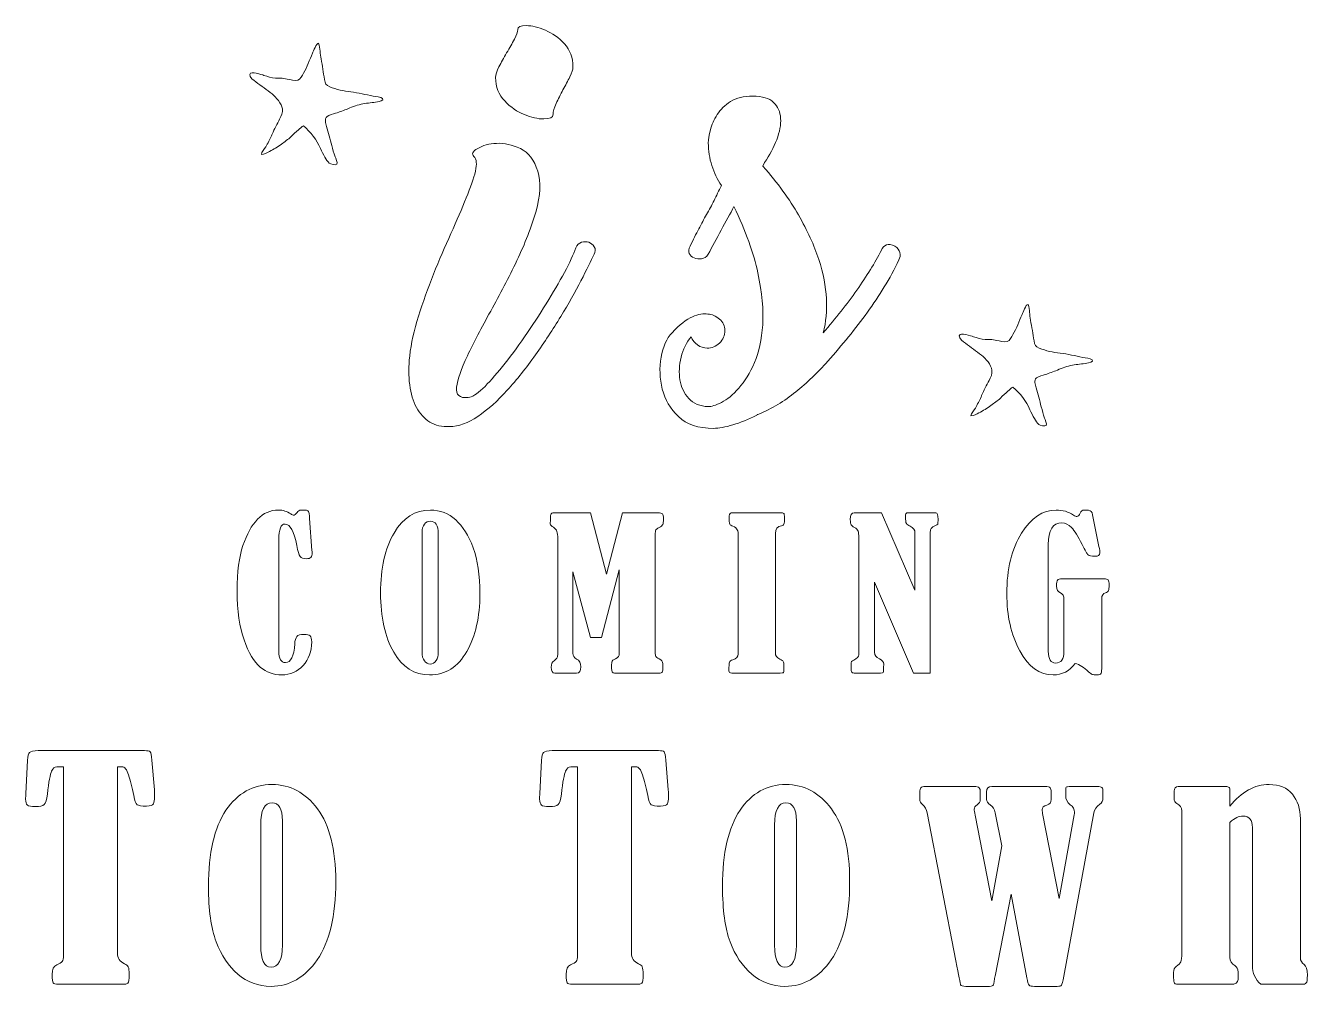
# Model space of a CAD drawing. Header units: inches. Extents: x 2 to 12.7, y -15.2 to -1.7.
# Drawn here: x 2.11 to 12.66, y -15.15 to -7.24 of the extents above; entities that cross this region are included whole.
import ezdxf

# ---------------------------------------------------------------- set-up
doc = ezdxf.new("R2010")
doc.units = ezdxf.units.IN
doc.header["$MEASUREMENT"] = 0
doc.layers.add('Layer 1', color=7, linetype='Continuous')

# ---------------------------------------------------------------- blocks, each defined once
blk = doc.blocks.new('block 6')
at = {"layer": 'Layer 1', "lineweight": 0}
for points in [[(5.793, -11.54), (5.831, -11.639), (5.849, -11.767), (5.849, -11.922), (5.849, -12.109), (5.813, -12.267), (5.741, -12.395), (5.668, -12.524), (5.566, -12.588), (5.435, -12.588), (5.31, -12.588), (5.211, -12.525), (5.139, -12.4), (5.067, -12.274), (5.031, -12.112), (5.031, -11.913), (5.031, -11.71), (5.068, -11.545), (5.142, -11.419), (5.216, -11.293), (5.316, -11.23), (5.441, -11.23), (5.522, -11.23), (5.591, -11.257), (5.65, -11.311), (5.708, -11.364), (5.756, -11.441), (5.793, -11.54)], [(5.506, -11.424), (5.506, -11.356), (5.484, -11.322), (5.44, -11.322), (5.421, -11.322), (5.405, -11.33), (5.392, -11.347), (5.379, -11.364), (5.373, -11.385), (5.373, -11.409), (5.373, -11.409), (5.373, -12.397), (5.373, -12.397), (5.373, -12.431), (5.379, -12.456), (5.392, -12.473), (5.405, -12.49), (5.421, -12.499), (5.439, -12.499), (5.459, -12.499), (5.475, -12.489), (5.488, -12.47), (5.5, -12.451), (5.506, -12.43), (5.506, -12.406), (5.506, -12.406), (5.506, -11.424), (5.506, -11.424)]]:
    blk.add_open_spline(points, degree=3, knots=[0, 0, 0, 0, 1, 1, 1, 2, 2, 2, 3, 3, 3, 4, 4, 4, 5, 5, 5, 6, 6, 6, 7, 7, 7, 8, 8, 8, 9, 9, 9, 9], dxfattribs=at)
blk = doc.blocks.new('block 7')
at = {"layer": 'Layer 1', "lineweight": 0}
for points, knots in [([(4.512, -13.692), (4.612, -13.826), (4.662, -14.025), (4.662, -14.289), (4.662, -14.574), (4.611, -14.789), (4.509, -14.935), (4.407, -15.081), (4.28, -15.154), (4.129, -15.154), (4.024, -15.154), (3.933, -15.12), (3.855, -15.054), (3.778, -14.987), (3.719, -14.898), (3.677, -14.786), (3.635, -14.675), (3.614, -14.523), (3.614, -14.33), (3.614, -14.054), (3.662, -13.845), (3.758, -13.703), (3.854, -13.562), (3.98, -13.491), (4.137, -13.491), (4.286, -13.491), (4.411, -13.558), (4.512, -13.692)], [0, 0, 0, 0, 1, 1, 1, 2, 2, 2, 3, 3, 3, 4, 4, 4, 5, 5, 5, 6, 6, 6, 7, 7, 7, 8, 8, 8, 9, 9, 9, 9]), ([(4.223, -13.79), (4.223, -13.692), (4.194, -13.642), (4.137, -13.642), (4.075, -13.642), (4.044, -13.703), (4.044, -13.824), (4.044, -13.824), (4.044, -14.815), (4.044, -14.815), (4.044, -14.935), (4.072, -14.995), (4.129, -14.995), (4.191, -14.995), (4.223, -14.935), (4.223, -14.815), (4.223, -14.815), (4.223, -13.79), (4.223, -13.79)], [0, 0, 0, 0, 1, 1, 1, 2, 2, 2, 3, 3, 3, 4, 4, 4, 5, 5, 5, 6, 6, 6, 6])]:
    blk.add_open_spline(points, degree=3, knots=knots, dxfattribs=at)
blk = doc.blocks.new('block 8')
at = {"layer": 'Layer 1', "lineweight": 0}
for points, knots in [([(8.744, -13.692), (8.844, -13.826), (8.894, -14.025), (8.894, -14.289), (8.894, -14.574), (8.843, -14.789), (8.742, -14.935), (8.64, -15.081), (8.513, -15.154), (8.361, -15.154), (8.256, -15.154), (8.165, -15.12), (8.088, -15.054), (8.011, -14.987), (7.951, -14.898), (7.909, -14.786), (7.868, -14.675), (7.847, -14.523), (7.847, -14.33), (7.847, -14.054), (7.895, -13.845), (7.991, -13.703), (8.086, -13.562), (8.213, -13.491), (8.369, -13.491), (8.519, -13.491), (8.644, -13.558), (8.744, -13.692)], [0, 0, 0, 0, 1, 1, 1, 2, 2, 2, 3, 3, 3, 4, 4, 4, 5, 5, 5, 6, 6, 6, 7, 7, 7, 8, 8, 8, 9, 9, 9, 9]), ([(8.455, -13.79), (8.455, -13.692), (8.427, -13.642), (8.369, -13.642), (8.307, -13.642), (8.276, -13.703), (8.276, -13.824), (8.276, -13.824), (8.276, -14.815), (8.276, -14.815), (8.276, -14.935), (8.305, -14.995), (8.361, -14.995), (8.424, -14.995), (8.455, -14.935), (8.455, -14.815), (8.455, -14.815), (8.455, -13.79), (8.455, -13.79)], [0, 0, 0, 0, 1, 1, 1, 2, 2, 2, 3, 3, 3, 4, 4, 4, 5, 5, 5, 6, 6, 6, 6])]:
    blk.add_open_spline(points, degree=3, knots=knots, dxfattribs=at)

msp = doc.modelspace()

# ---------------------------------------------------------------- linework, layer by layer
at = {"layer": 'Layer 1', "lineweight": 0}
for points, knots in [([(6.388, -7.277), (6.33, -7.252), (6.278, -7.239), (6.231, -7.239), (6.184, -7.239), (6.161, -7.25), (6.161, -7.272), (6.161, -7.291), (6.151, -7.317), (6.133, -7.352), (6.114, -7.386), (6.093, -7.424), (6.069, -7.464), (6.046, -7.505), (6.025, -7.543), (6.006, -7.579), (5.987, -7.615), (5.978, -7.644), (5.978, -7.666), (5.978, -7.744), (6.003, -7.809), (6.053, -7.86), (6.103, -7.912), (6.157, -7.949), (6.215, -7.972), (6.272, -7.996), (6.326, -8.008), (6.376, -8.008), (6.426, -8.008), (6.451, -7.995), (6.451, -7.97), (6.451, -7.948), (6.46, -7.919), (6.477, -7.881), (6.494, -7.844), (6.513, -7.806), (6.533, -7.769), (6.554, -7.731), (6.572, -7.695), (6.59, -7.661), (6.607, -7.627), (6.615, -7.6), (6.615, -7.581), (6.615, -7.503), (6.592, -7.439), (6.545, -7.389), (6.498, -7.339), (6.446, -7.302), (6.388, -7.277)], [0, 0, 0, 0, 1, 1, 1, 2, 2, 2, 3, 3, 3, 4, 4, 4, 5, 5, 5, 6, 6, 6, 7, 7, 7, 8, 8, 8, 9, 9, 9, 10, 10, 10, 11, 11, 11, 12, 12, 12, 13, 13, 13, 14, 14, 14, 15, 15, 15, 16, 16, 16, 16]), ([(5.048, -7.84), (5.034, -7.825), (4.99, -7.824), (4.971, -7.82), (4.908, -7.808), (4.849, -7.792), (4.785, -7.785), (4.727, -7.778), (4.667, -7.765), (4.613, -7.744), (4.58, -7.731), (4.575, -7.715), (4.569, -7.682), (4.56, -7.626), (4.552, -7.569), (4.541, -7.514), (4.532, -7.471), (4.535, -7.426), (4.521, -7.385), (4.501, -7.381), (4.478, -7.452), (4.471, -7.467), (4.445, -7.521), (4.427, -7.58), (4.396, -7.632), (4.385, -7.65), (4.37, -7.682), (4.349, -7.689), (4.323, -7.698), (4.289, -7.683), (4.262, -7.679), (4.244, -7.677), (4.225, -7.672), (4.208, -7.671), (4.194, -7.671), (4.181, -7.674), (4.166, -7.673), (4.133, -7.67), (4.102, -7.659), (4.07, -7.649), (4.052, -7.644), (3.961, -7.607), (3.954, -7.641), (3.95, -7.666), (3.989, -7.692), (4.005, -7.703), (4.049, -7.737), (4.094, -7.768), (4.137, -7.802), (4.172, -7.83), (4.216, -7.88), (4.223, -7.926), (4.227, -7.955), (4.213, -7.983), (4.2, -8.009), (4.179, -8.049), (4.157, -8.091), (4.138, -8.133), (4.137, -8.137), (4.135, -8.141), (4.133, -8.146), (4.12, -8.177), (4.102, -8.207), (4.086, -8.238), (4.076, -8.257), (4.05, -8.279), (4.05, -8.301), (4.072, -8.303), (4.097, -8.285), (4.116, -8.276), (4.152, -8.258), (4.183, -8.24), (4.215, -8.216), (4.241, -8.196), (4.269, -8.177), (4.293, -8.154), (4.313, -8.135), (4.333, -8.116), (4.354, -8.098), (4.366, -8.088), (4.381, -8.071), (4.395, -8.065), (4.456, -8.115), (4.506, -8.178), (4.536, -8.252), (4.546, -8.276), (4.56, -8.3), (4.573, -8.323), (4.582, -8.338), (4.594, -8.362), (4.609, -8.372), (4.618, -8.378), (4.661, -8.392), (4.67, -8.38), (4.68, -8.368), (4.66, -8.33), (4.656, -8.319), (4.644, -8.288), (4.638, -8.258), (4.629, -8.226), (4.615, -8.174), (4.601, -8.122), (4.587, -8.069), (4.58, -8.044), (4.567, -8.009), (4.59, -7.989), (4.608, -7.974), (4.639, -7.969), (4.661, -7.961), (4.695, -7.949), (4.729, -7.938), (4.762, -7.924), (4.803, -7.906), (4.843, -7.892), (4.886, -7.884), (4.926, -7.876), (4.966, -7.875), (5.005, -7.867), (5.018, -7.865), (5.063, -7.856), (5.048, -7.84)], [0, 0, 0, 0, 1, 1, 1, 2, 2, 2, 3, 3, 3, 4, 4, 4, 5, 5, 5, 6, 6, 6, 7, 7, 7, 8, 8, 8, 9, 9, 9, 10, 10, 10, 11, 11, 11, 12, 12, 12, 13, 13, 13, 14, 14, 14, 15, 15, 15, 16, 16, 16, 17, 17, 17, 18, 18, 18, 19, 19, 19, 20, 20, 20, 21, 21, 21, 22, 22, 22, 23, 23, 23, 24, 24, 24, 25, 25, 25, 26, 26, 26, 27, 27, 27, 28, 28, 28, 29, 29, 29, 30, 30, 30, 31, 31, 31, 32, 32, 32, 33, 33, 33, 34, 34, 34, 35, 35, 35, 36, 36, 36, 37, 37, 37, 38, 38, 38, 39, 39, 39, 40, 40, 40, 40]), ([(8.129, -10.449), (8.129, -10.449), (8.133, -10.444), (8.133, -10.444), (8.133, -10.444), (8.138, -10.444), (8.138, -10.444), (8.254, -10.394), (8.357, -10.332), (8.45, -10.257), (8.542, -10.182), (8.63, -10.097), (8.714, -10.004), (8.833, -9.869), (8.942, -9.735), (9.04, -9.601), (9.138, -9.466), (9.225, -9.323), (9.3, -9.17), (9.309, -9.151), (9.312, -9.131), (9.307, -9.109), (9.302, -9.087), (9.289, -9.07), (9.267, -9.057), (9.239, -9.042), (9.216, -9.038), (9.197, -9.045), (9.178, -9.053), (9.164, -9.068), (9.155, -9.09), (9.102, -9.193), (9.035, -9.302), (8.953, -9.418), (8.872, -9.534), (8.78, -9.651), (8.677, -9.769), (8.699, -9.682), (8.707, -9.588), (8.703, -9.488), (8.698, -9.388), (8.677, -9.281), (8.639, -9.165), (8.602, -9.049), (8.546, -8.928), (8.473, -8.799), (8.4, -8.671), (8.302, -8.537), (8.18, -8.397), (8.18, -8.397), (8.194, -8.368), (8.194, -8.368), (8.235, -8.306), (8.268, -8.243), (8.293, -8.179), (8.318, -8.115), (8.329, -8.056), (8.325, -8.003), (8.322, -7.95), (8.303, -7.906), (8.267, -7.872), (8.231, -7.837), (8.174, -7.82), (8.096, -7.82), (8.021, -7.82), (7.96, -7.835), (7.913, -7.865), (7.866, -7.894), (7.83, -7.93), (7.803, -7.972), (7.776, -8.015), (7.758, -8.057), (7.747, -8.099), (7.736, -8.141), (7.73, -8.176), (7.73, -8.204), (7.73, -8.27), (7.74, -8.333), (7.759, -8.392), (7.777, -8.451), (7.804, -8.506), (7.838, -8.556), (7.816, -8.6), (7.796, -8.641), (7.777, -8.68), (7.759, -8.719), (7.738, -8.757), (7.716, -8.795), (7.694, -8.832), (7.673, -8.872), (7.651, -8.914), (7.629, -8.956), (7.605, -9.004), (7.581, -9.057), (7.568, -9.079), (7.566, -9.099), (7.573, -9.116), (7.581, -9.133), (7.595, -9.145), (7.613, -9.153), (7.632, -9.161), (7.652, -9.163), (7.674, -9.16), (7.696, -9.157), (7.715, -9.145), (7.73, -9.123), (7.762, -9.06), (7.797, -8.994), (7.836, -8.924), (7.875, -8.853), (7.91, -8.789), (7.941, -8.729), (8.038, -8.932), (8.104, -9.115), (8.138, -9.277), (8.172, -9.44), (8.186, -9.582), (8.178, -9.704), (8.17, -9.826), (8.147, -9.929), (8.11, -10.015), (8.072, -10.101), (8.03, -10.172), (7.981, -10.226), (7.933, -10.281), (7.885, -10.32), (7.838, -10.343), (7.791, -10.367), (7.755, -10.378), (7.73, -10.378), (7.662, -10.375), (7.608, -10.353), (7.569, -10.311), (7.53, -10.268), (7.506, -10.218), (7.496, -10.158), (7.487, -10.099), (7.49, -10.036), (7.506, -9.971), (7.521, -9.905), (7.549, -9.849), (7.59, -9.802), (7.599, -9.83), (7.616, -9.853), (7.641, -9.87), (7.666, -9.887), (7.693, -9.896), (7.721, -9.896), (7.759, -9.896), (7.792, -9.882), (7.822, -9.854), (7.851, -9.826), (7.866, -9.791), (7.866, -9.751), (7.866, -9.713), (7.851, -9.682), (7.822, -9.657), (7.792, -9.632), (7.76, -9.618), (7.726, -9.615), (7.691, -9.609), (7.649, -9.616), (7.599, -9.638), (7.549, -9.66), (7.493, -9.704), (7.431, -9.769), (7.387, -9.816), (7.357, -9.883), (7.342, -9.971), (7.326, -10.058), (7.329, -10.146), (7.351, -10.233), (7.373, -10.321), (7.417, -10.396), (7.484, -10.46), (7.552, -10.525), (7.648, -10.557), (7.773, -10.557), (7.816, -10.557), (7.869, -10.547), (7.932, -10.528), (7.994, -10.51), (8.06, -10.483), (8.129, -10.449)], [0, 0, 0, 0, 1, 1, 1, 2, 2, 2, 3, 3, 3, 4, 4, 4, 5, 5, 5, 6, 6, 6, 7, 7, 7, 8, 8, 8, 9, 9, 9, 10, 10, 10, 11, 11, 11, 12, 12, 12, 13, 13, 13, 14, 14, 14, 15, 15, 15, 16, 16, 16, 17, 17, 17, 18, 18, 18, 19, 19, 19, 20, 20, 20, 21, 21, 21, 22, 22, 22, 23, 23, 23, 24, 24, 24, 25, 25, 25, 26, 26, 26, 27, 27, 27, 28, 28, 28, 29, 29, 29, 30, 30, 30, 31, 31, 31, 32, 32, 32, 33, 33, 33, 34, 34, 34, 35, 35, 35, 36, 36, 36, 37, 37, 37, 38, 38, 38, 39, 39, 39, 40, 40, 40, 41, 41, 41, 42, 42, 42, 43, 43, 43, 44, 44, 44, 45, 45, 45, 46, 46, 46, 47, 47, 47, 48, 48, 48, 49, 49, 49, 50, 50, 50, 51, 51, 51, 52, 52, 52, 53, 53, 53, 54, 54, 54, 55, 55, 55, 56, 56, 56, 57, 57, 57, 58, 58, 58, 59, 59, 59, 60, 60, 60, 61, 61, 61, 61]), ([(6.681, -9.341), (6.728, -9.249), (6.764, -9.176), (6.789, -9.123), (6.801, -9.101), (6.802, -9.081), (6.791, -9.062), (6.78, -9.043), (6.765, -9.031), (6.747, -9.024), (6.728, -9.018), (6.707, -9.018), (6.686, -9.024), (6.664, -9.031), (6.648, -9.046), (6.639, -9.071), (6.62, -9.124), (6.589, -9.192), (6.545, -9.273), (6.501, -9.354), (6.451, -9.44), (6.395, -9.53), (6.339, -9.621), (6.28, -9.712), (6.217, -9.802), (6.155, -9.893), (6.094, -9.975), (6.034, -10.048), (5.975, -10.122), (5.921, -10.182), (5.873, -10.229), (5.824, -10.275), (5.784, -10.3), (5.753, -10.303), (5.681, -10.31), (5.649, -10.281), (5.657, -10.217), (5.665, -10.153), (5.695, -10.067), (5.746, -9.959), (5.798, -9.851), (5.862, -9.729), (5.938, -9.591), (6.015, -9.454), (6.087, -9.315), (6.154, -9.174), (6.221, -9.034), (6.273, -8.899), (6.311, -8.769), (6.348, -8.639), (6.353, -8.529), (6.325, -8.439), (6.297, -8.345), (6.249, -8.283), (6.182, -8.251), (6.115, -8.22), (6.05, -8.206), (5.987, -8.209), (5.925, -8.212), (5.873, -8.226), (5.831, -8.251), (5.788, -8.276), (5.778, -8.298), (5.8, -8.317), (5.822, -8.339), (5.826, -8.379), (5.812, -8.439), (5.798, -8.498), (5.773, -8.571), (5.737, -8.659), (5.701, -8.746), (5.659, -8.844), (5.61, -8.952), (5.562, -9.06), (5.514, -9.171), (5.467, -9.287), (5.421, -9.402), (5.379, -9.518), (5.343, -9.633), (5.307, -9.749), (5.283, -9.858), (5.271, -9.961), (5.261, -10.046), (5.261, -10.125), (5.271, -10.198), (5.28, -10.272), (5.299, -10.334), (5.327, -10.385), (5.355, -10.437), (5.392, -10.477), (5.437, -10.505), (5.482, -10.533), (5.536, -10.546), (5.599, -10.542), (5.674, -10.542), (5.752, -10.514), (5.833, -10.458), (5.914, -10.402), (5.995, -10.33), (6.074, -10.243), (6.154, -10.155), (6.231, -10.058), (6.306, -9.952), (6.381, -9.846), (6.451, -9.741), (6.515, -9.636), (6.579, -9.531), (6.634, -9.433), (6.681, -9.341)], [0, 0, 0, 0, 1, 1, 1, 2, 2, 2, 3, 3, 3, 4, 4, 4, 5, 5, 5, 6, 6, 6, 7, 7, 7, 8, 8, 8, 9, 9, 9, 10, 10, 10, 11, 11, 11, 12, 12, 12, 13, 13, 13, 14, 14, 14, 15, 15, 15, 16, 16, 16, 17, 17, 17, 18, 18, 18, 19, 19, 19, 20, 20, 20, 21, 21, 21, 22, 22, 22, 23, 23, 23, 24, 24, 24, 25, 25, 25, 26, 26, 26, 27, 27, 27, 28, 28, 28, 29, 29, 29, 30, 30, 30, 31, 31, 31, 32, 32, 32, 33, 33, 33, 34, 34, 34, 35, 35, 35, 36, 36, 36, 36]), ([(10.455, -9.897), (10.423, -9.884), (10.417, -9.868), (10.412, -9.835), (10.403, -9.779), (10.394, -9.722), (10.383, -9.666), (10.375, -9.624), (10.378, -9.578), (10.364, -9.537), (10.344, -9.533), (10.321, -9.605), (10.314, -9.62), (10.287, -9.674), (10.27, -9.732), (10.239, -9.785), (10.228, -9.803), (10.213, -9.834), (10.192, -9.841), (10.165, -9.851), (10.131, -9.836), (10.105, -9.832), (10.087, -9.829), (10.068, -9.825), (10.05, -9.824), (10.036, -9.824), (10.023, -9.827), (10.009, -9.825), (9.976, -9.823), (9.944, -9.811), (9.913, -9.802), (9.894, -9.797), (9.803, -9.76), (9.797, -9.794), (9.793, -9.818), (9.832, -9.844), (9.847, -9.856), (9.891, -9.889), (9.937, -9.921), (9.98, -9.955), (10.015, -9.982), (10.059, -10.033), (10.066, -10.078), (10.07, -10.108), (10.056, -10.136), (10.042, -10.162), (10.021, -10.202), (9.999, -10.244), (9.981, -10.286), (9.979, -10.29), (9.978, -10.294), (9.976, -10.298), (9.963, -10.33), (9.945, -10.36), (9.929, -10.39), (9.919, -10.409), (9.893, -10.432), (9.893, -10.454), (9.915, -10.455), (9.94, -10.438), (9.959, -10.429), (9.994, -10.411), (10.026, -10.392), (10.057, -10.368), (10.084, -10.348), (10.112, -10.33), (10.136, -10.307), (10.156, -10.288), (10.176, -10.269), (10.197, -10.251), (10.209, -10.241), (10.224, -10.224), (10.238, -10.217), (10.298, -10.268), (10.349, -10.331), (10.379, -10.404), (10.389, -10.428), (10.403, -10.453), (10.416, -10.476), (10.425, -10.491), (10.437, -10.515), (10.452, -10.525), (10.461, -10.531), (10.503, -10.544), (10.512, -10.533), (10.522, -10.521), (10.503, -10.483), (10.499, -10.472), (10.487, -10.441), (10.481, -10.411), (10.472, -10.379), (10.458, -10.327), (10.444, -10.274), (10.43, -10.222), (10.423, -10.197), (10.409, -10.162), (10.433, -10.142), (10.451, -10.127), (10.482, -10.121), (10.504, -10.114), (10.538, -10.102), (10.571, -10.091), (10.605, -10.077), (10.646, -10.059), (10.686, -10.045), (10.729, -10.036), (10.768, -10.029), (10.808, -10.028), (10.847, -10.02), (10.861, -10.017), (10.906, -10.009), (10.891, -9.993), (10.877, -9.978), (10.833, -9.976), (10.814, -9.973), (10.751, -9.96), (10.692, -9.944), (10.628, -9.937), (10.57, -9.931), (10.51, -9.918), (10.455, -9.897)], [0, 0, 0, 0, 1, 1, 1, 2, 2, 2, 3, 3, 3, 4, 4, 4, 5, 5, 5, 6, 6, 6, 7, 7, 7, 8, 8, 8, 9, 9, 9, 10, 10, 10, 11, 11, 11, 12, 12, 12, 13, 13, 13, 14, 14, 14, 15, 15, 15, 16, 16, 16, 17, 17, 17, 18, 18, 18, 19, 19, 19, 20, 20, 20, 21, 21, 21, 22, 22, 22, 23, 23, 23, 24, 24, 24, 25, 25, 25, 26, 26, 26, 27, 27, 27, 28, 28, 28, 29, 29, 29, 30, 30, 30, 31, 31, 31, 32, 32, 32, 33, 33, 33, 34, 34, 34, 35, 35, 35, 36, 36, 36, 37, 37, 37, 38, 38, 38, 39, 39, 39, 40, 40, 40, 40]), ([(4.245, -11.345), (4.287, -11.345), (4.318, -11.404), (4.341, -11.523), (4.35, -11.57), (4.359, -11.6), (4.368, -11.612), (4.377, -11.625), (4.394, -11.631), (4.418, -11.631), (4.437, -11.631), (4.451, -11.627), (4.457, -11.62), (4.464, -11.612), (4.467, -11.599), (4.467, -11.579), (4.467, -11.575), (4.467, -11.569), (4.466, -11.564), (4.466, -11.564), (4.447, -11.3), (4.447, -11.3), (4.445, -11.268), (4.442, -11.248), (4.437, -11.241), (4.432, -11.234), (4.424, -11.23), (4.415, -11.23), (4.415, -11.23), (4.372, -11.23), (4.372, -11.23), (4.363, -11.23), (4.354, -11.237), (4.343, -11.25), (4.331, -11.266), (4.322, -11.273), (4.315, -11.273), (4.31, -11.273), (4.302, -11.269), (4.291, -11.262), (4.262, -11.241), (4.228, -11.23), (4.189, -11.23), (4.124, -11.23), (4.067, -11.255), (4.018, -11.306), (3.969, -11.357), (3.929, -11.429), (3.898, -11.522), (3.866, -11.615), (3.85, -11.739), (3.85, -11.895), (3.85, -12.059), (3.869, -12.195), (3.907, -12.3), (3.944, -12.406), (3.988, -12.48), (4.04, -12.523), (4.091, -12.566), (4.15, -12.588), (4.218, -12.588), (4.288, -12.588), (4.346, -12.562), (4.393, -12.511), (4.44, -12.459), (4.464, -12.394), (4.464, -12.316), (4.464, -12.292), (4.459, -12.275), (4.45, -12.267), (4.441, -12.258), (4.425, -12.254), (4.402, -12.254), (4.372, -12.254), (4.351, -12.26), (4.342, -12.271), (4.332, -12.283), (4.326, -12.303), (4.324, -12.333), (4.319, -12.435), (4.293, -12.486), (4.248, -12.486), (4.211, -12.486), (4.193, -12.455), (4.193, -12.394), (4.193, -12.394), (4.193, -11.473), (4.193, -11.473), (4.193, -11.387), (4.211, -11.345), (4.245, -11.345)], [0, 0, 0, 0, 1, 1, 1, 2, 2, 2, 3, 3, 3, 4, 4, 4, 5, 5, 5, 6, 6, 6, 7, 7, 7, 8, 8, 8, 9, 9, 9, 10, 10, 10, 11, 11, 11, 12, 12, 12, 13, 13, 13, 14, 14, 14, 15, 15, 15, 16, 16, 16, 17, 17, 17, 18, 18, 18, 19, 19, 19, 20, 20, 20, 21, 21, 21, 22, 22, 22, 23, 23, 23, 24, 24, 24, 25, 25, 25, 26, 26, 26, 27, 27, 27, 28, 28, 28, 29, 29, 29, 30, 30, 30, 30]), ([(7.298, -11.394), (7.302, -11.387), (7.311, -11.38), (7.325, -11.373), (7.341, -11.366), (7.351, -11.357), (7.355, -11.349), (7.359, -11.341), (7.361, -11.326), (7.361, -11.304), (7.361, -11.281), (7.358, -11.266), (7.352, -11.261), (7.346, -11.255), (7.334, -11.252), (7.314, -11.252), (7.314, -11.252), (7.024, -11.252), (7.024, -11.252), (7.024, -11.252), (6.891, -11.758), (6.891, -11.758), (6.891, -11.758), (6.76, -11.252), (6.76, -11.252), (6.76, -11.252), (6.457, -11.252), (6.457, -11.252), (6.445, -11.252), (6.438, -11.255), (6.435, -11.261), (6.432, -11.268), (6.43, -11.284), (6.43, -11.309), (6.43, -11.309), (6.429, -11.345), (6.429, -11.345), (6.429, -11.354), (6.437, -11.363), (6.454, -11.372), (6.469, -11.38), (6.479, -11.392), (6.483, -11.406), (6.488, -11.419), (6.49, -11.439), (6.49, -11.466), (6.49, -11.466), (6.49, -12.411), (6.49, -12.411), (6.49, -12.427), (6.489, -12.438), (6.485, -12.444), (6.482, -12.451), (6.474, -12.459), (6.462, -12.469), (6.445, -12.482), (6.436, -12.5), (6.436, -12.523), (6.436, -12.557), (6.446, -12.573), (6.467, -12.573), (6.467, -12.573), (6.644, -12.573), (6.644, -12.573), (6.668, -12.573), (6.68, -12.556), (6.68, -12.521), (6.68, -12.49), (6.668, -12.469), (6.644, -12.457), (6.625, -12.447), (6.615, -12.431), (6.615, -12.409), (6.615, -12.409), (6.615, -11.739), (6.615, -11.739), (6.615, -11.739), (6.76, -12.279), (6.76, -12.279), (6.76, -12.279), (6.85, -12.279), (6.85, -12.279), (6.85, -12.279), (6.997, -11.722), (6.997, -11.722), (6.997, -11.722), (6.997, -12.411), (6.997, -12.411), (6.997, -12.432), (6.987, -12.446), (6.966, -12.455), (6.947, -12.462), (6.937, -12.471), (6.936, -12.482), (6.934, -12.493), (6.933, -12.51), (6.933, -12.533), (6.933, -12.56), (6.941, -12.573), (6.957, -12.573), (6.957, -12.573), (7.322, -12.573), (7.322, -12.573), (7.339, -12.573), (7.348, -12.571), (7.351, -12.566), (7.354, -12.562), (7.355, -12.538), (7.355, -12.496), (7.355, -12.479), (7.345, -12.465), (7.325, -12.455), (7.31, -12.448), (7.301, -12.441), (7.298, -12.435), (7.294, -12.428), (7.293, -12.418), (7.293, -12.404), (7.293, -12.404), (7.293, -11.432), (7.293, -11.432), (7.293, -11.415), (7.295, -11.402), (7.298, -11.394)], [0, 0, 0, 0, 1, 1, 1, 2, 2, 2, 3, 3, 3, 4, 4, 4, 5, 5, 5, 6, 6, 6, 7, 7, 7, 8, 8, 8, 9, 9, 9, 10, 10, 10, 11, 11, 11, 12, 12, 12, 13, 13, 13, 14, 14, 14, 15, 15, 15, 16, 16, 16, 17, 17, 17, 18, 18, 18, 19, 19, 19, 20, 20, 20, 21, 21, 21, 22, 22, 22, 23, 23, 23, 24, 24, 24, 25, 25, 25, 26, 26, 26, 27, 27, 27, 28, 28, 28, 29, 29, 29, 30, 30, 30, 31, 31, 31, 32, 32, 32, 33, 33, 33, 34, 34, 34, 35, 35, 35, 36, 36, 36, 37, 37, 37, 38, 38, 38, 39, 39, 39, 40, 40, 40, 41, 41, 41, 41]), ([(8.333, -11.359), (8.343, -11.358), (8.35, -11.353), (8.353, -11.346), (8.356, -11.339), (8.357, -11.321), (8.357, -11.292), (8.357, -11.273), (8.355, -11.262), (8.351, -11.258), (8.346, -11.254), (8.337, -11.252), (8.322, -11.252), (8.322, -11.252), (7.93, -11.252), (7.93, -11.252), (7.912, -11.252), (7.903, -11.26), (7.903, -11.277), (7.903, -11.277), (7.903, -11.321), (7.903, -11.321), (7.903, -11.334), (7.904, -11.343), (7.907, -11.347), (7.91, -11.352), (7.919, -11.357), (7.932, -11.363), (7.951, -11.371), (7.963, -11.381), (7.968, -11.392), (7.974, -11.404), (7.977, -11.421), (7.977, -11.444), (7.977, -11.444), (7.977, -12.416), (7.977, -12.416), (7.977, -12.439), (7.962, -12.455), (7.932, -12.463), (7.916, -12.468), (7.906, -12.475), (7.904, -12.483), (7.901, -12.492), (7.9, -12.516), (7.9, -12.555), (7.9, -12.567), (7.907, -12.573), (7.923, -12.573), (7.923, -12.573), (8.322, -12.573), (8.322, -12.573), (8.336, -12.573), (8.344, -12.572), (8.347, -12.57), (8.351, -12.568), (8.352, -12.558), (8.352, -12.541), (8.352, -12.541), (8.352, -12.509), (8.352, -12.509), (8.352, -12.494), (8.351, -12.484), (8.347, -12.477), (8.344, -12.472), (8.335, -12.465), (8.319, -12.457), (8.294, -12.445), (8.282, -12.429), (8.282, -12.408), (8.282, -12.408), (8.282, -11.424), (8.282, -11.424), (8.282, -11.387), (8.299, -11.365), (8.333, -11.359)], [0, 0, 0, 0, 1, 1, 1, 2, 2, 2, 3, 3, 3, 4, 4, 4, 5, 5, 5, 6, 6, 6, 7, 7, 7, 8, 8, 8, 9, 9, 9, 10, 10, 10, 11, 11, 11, 12, 12, 12, 13, 13, 13, 14, 14, 14, 15, 15, 15, 16, 16, 16, 17, 17, 17, 18, 18, 18, 19, 19, 19, 20, 20, 20, 21, 21, 21, 22, 22, 22, 23, 23, 23, 24, 24, 24, 25, 25, 25, 25]), ([(9.419, -12.573), (9.419, -12.573), (9.558, -12.573), (9.558, -12.573), (9.558, -12.573), (9.558, -11.41), (9.558, -11.41), (9.558, -11.397), (9.561, -11.388), (9.566, -11.381), (9.571, -11.373), (9.583, -11.366), (9.602, -11.358), (9.611, -11.355), (9.616, -11.35), (9.619, -11.345), (9.621, -11.339), (9.622, -11.326), (9.622, -11.306), (9.622, -11.272), (9.616, -11.254), (9.604, -11.252), (9.604, -11.252), (9.378, -11.252), (9.378, -11.252), (9.368, -11.252), (9.362, -11.254), (9.359, -11.257), (9.355, -11.261), (9.354, -11.271), (9.354, -11.287), (9.354, -11.313), (9.356, -11.331), (9.361, -11.34), (9.365, -11.349), (9.376, -11.357), (9.391, -11.364), (9.418, -11.375), (9.432, -11.394), (9.432, -11.42), (9.432, -11.42), (9.432, -11.891), (9.432, -11.891), (9.432, -11.891), (9.156, -11.252), (9.156, -11.252), (9.156, -11.252), (8.93, -11.252), (8.93, -11.252), (8.91, -11.252), (8.899, -11.271), (8.899, -11.309), (8.899, -11.331), (8.902, -11.345), (8.906, -11.353), (8.911, -11.36), (8.92, -11.367), (8.933, -11.374), (8.949, -11.382), (8.958, -11.391), (8.963, -11.403), (8.967, -11.415), (8.969, -11.432), (8.969, -11.456), (8.969, -11.456), (8.969, -12.423), (8.969, -12.423), (8.969, -12.439), (8.955, -12.453), (8.927, -12.466), (8.912, -12.472), (8.905, -12.483), (8.905, -12.498), (8.905, -12.531), (8.907, -12.552), (8.909, -12.561), (8.912, -12.569), (8.919, -12.573), (8.93, -12.573), (8.93, -12.573), (9.147, -12.573), (9.147, -12.573), (9.161, -12.573), (9.169, -12.571), (9.171, -12.567), (9.173, -12.562), (9.174, -12.54), (9.174, -12.5), (9.174, -12.481), (9.162, -12.467), (9.139, -12.456), (9.112, -12.444), (9.098, -12.426), (9.098, -12.402), (9.098, -12.402), (9.098, -11.824), (9.098, -11.824), (9.098, -11.824), (9.419, -12.573), (9.419, -12.573)], [0, 0, 0, 0, 1, 1, 1, 2, 2, 2, 3, 3, 3, 4, 4, 4, 5, 5, 5, 6, 6, 6, 7, 7, 7, 8, 8, 8, 9, 9, 9, 10, 10, 10, 11, 11, 11, 12, 12, 12, 13, 13, 13, 14, 14, 14, 15, 15, 15, 16, 16, 16, 17, 17, 17, 18, 18, 18, 19, 19, 19, 20, 20, 20, 21, 21, 21, 22, 22, 22, 23, 23, 23, 24, 24, 24, 25, 25, 25, 26, 26, 26, 27, 27, 27, 28, 28, 28, 29, 29, 29, 30, 30, 30, 31, 31, 31, 32, 32, 32, 33, 33, 33, 33]), ([(10.988, -11.797), (10.988, -11.797), (10.642, -11.797), (10.642, -11.797), (10.624, -11.797), (10.612, -11.8), (10.607, -11.806), (10.601, -11.812), (10.598, -11.829), (10.598, -11.858), (10.598, -11.885), (10.609, -11.903), (10.63, -11.912), (10.649, -11.92), (10.658, -11.938), (10.658, -11.966), (10.658, -11.966), (10.658, -12.393), (10.658, -12.393), (10.658, -12.458), (10.636, -12.49), (10.591, -12.49), (10.55, -12.49), (10.53, -12.458), (10.53, -12.393), (10.53, -12.393), (10.53, -11.514), (10.53, -11.514), (10.53, -11.395), (10.567, -11.336), (10.642, -11.336), (10.67, -11.336), (10.697, -11.348), (10.722, -11.374), (10.746, -11.4), (10.775, -11.447), (10.808, -11.513), (10.833, -11.562), (10.849, -11.591), (10.857, -11.599), (10.865, -11.607), (10.884, -11.611), (10.912, -11.611), (10.941, -11.611), (10.955, -11.602), (10.955, -11.583), (10.955, -11.573), (10.953, -11.555), (10.947, -11.529), (10.947, -11.529), (10.895, -11.268), (10.895, -11.268), (10.89, -11.247), (10.88, -11.234), (10.862, -11.232), (10.862, -11.232), (10.836, -11.23), (10.836, -11.23), (10.836, -11.23), (10.826, -11.23), (10.826, -11.23), (10.81, -11.23), (10.798, -11.238), (10.792, -11.255), (10.785, -11.274), (10.776, -11.283), (10.766, -11.283), (10.759, -11.283), (10.749, -11.279), (10.736, -11.271), (10.695, -11.244), (10.648, -11.23), (10.595, -11.23), (10.485, -11.23), (10.389, -11.294), (10.309, -11.421), (10.228, -11.549), (10.188, -11.715), (10.188, -11.92), (10.188, -12.101), (10.223, -12.258), (10.295, -12.39), (10.366, -12.522), (10.458, -12.588), (10.571, -12.588), (10.643, -12.588), (10.703, -12.556), (10.752, -12.493), (10.789, -12.504), (10.825, -12.526), (10.862, -12.562), (10.875, -12.574), (10.885, -12.582), (10.893, -12.584), (10.9, -12.587), (10.912, -12.588), (10.929, -12.588), (10.948, -12.588), (10.959, -12.584), (10.964, -12.575), (10.968, -12.567), (10.97, -12.546), (10.97, -12.513), (10.97, -12.513), (10.97, -11.957), (10.97, -11.957), (10.97, -11.934), (10.98, -11.919), (11, -11.912), (11.013, -11.907), (11.022, -11.901), (11.025, -11.893), (11.029, -11.885), (11.031, -11.87), (11.031, -11.848), (11.031, -11.826), (11.028, -11.812), (11.022, -11.806), (11.016, -11.8), (11.005, -11.797), (10.988, -11.797)], [0, 0, 0, 0, 1, 1, 1, 2, 2, 2, 3, 3, 3, 4, 4, 4, 5, 5, 5, 6, 6, 6, 7, 7, 7, 8, 8, 8, 9, 9, 9, 10, 10, 10, 11, 11, 11, 12, 12, 12, 13, 13, 13, 14, 14, 14, 15, 15, 15, 16, 16, 16, 17, 17, 17, 18, 18, 18, 19, 19, 19, 20, 20, 20, 21, 21, 21, 22, 22, 22, 23, 23, 23, 24, 24, 24, 25, 25, 25, 26, 26, 26, 27, 27, 27, 28, 28, 28, 29, 29, 29, 30, 30, 30, 31, 31, 31, 32, 32, 32, 33, 33, 33, 34, 34, 34, 35, 35, 35, 36, 36, 36, 37, 37, 37, 38, 38, 38, 39, 39, 39, 40, 40, 40, 40]), ([(3.147, -13.29), (3.144, -13.251), (3.14, -13.228), (3.134, -13.221), (3.128, -13.215), (3.113, -13.212), (3.087, -13.212), (3.087, -13.212), (2.212, -13.212), (2.212, -13.212), (2.174, -13.212), (2.15, -13.217), (2.14, -13.227), (2.131, -13.237), (2.125, -13.258), (2.124, -13.29), (2.124, -13.29), (2.109, -13.568), (2.109, -13.568), (2.109, -13.583), (2.108, -13.597), (2.108, -13.611), (2.108, -13.636), (2.113, -13.653), (2.123, -13.661), (2.133, -13.669), (2.155, -13.673), (2.189, -13.673), (2.225, -13.673), (2.249, -13.668), (2.261, -13.656), (2.273, -13.645), (2.281, -13.616), (2.287, -13.571), (2.299, -13.467), (2.311, -13.404), (2.322, -13.381), (2.333, -13.357), (2.348, -13.345), (2.365, -13.345), (2.365, -13.345), (2.42, -13.345), (2.42, -13.345), (2.42, -13.345), (2.42, -14.901), (2.42, -14.901), (2.42, -14.923), (2.416, -14.939), (2.41, -14.948), (2.403, -14.957), (2.388, -14.967), (2.364, -14.976), (2.339, -14.986), (2.326, -15.013), (2.326, -15.057), (2.326, -15.095), (2.329, -15.117), (2.335, -15.125), (2.341, -15.133), (2.355, -15.137), (2.375, -15.137), (2.375, -15.137), (2.901, -15.137), (2.901, -15.137), (2.927, -15.137), (2.943, -15.134), (2.95, -15.127), (2.958, -15.12), (2.961, -15.097), (2.961, -15.056), (2.961, -15.024), (2.959, -15.003), (2.953, -14.993), (2.948, -14.983), (2.938, -14.975), (2.922, -14.968), (2.884, -14.951), (2.865, -14.921), (2.865, -14.877), (2.865, -14.877), (2.865, -13.345), (2.865, -13.345), (2.865, -13.345), (2.9, -13.345), (2.9, -13.345), (2.923, -13.345), (2.941, -13.367), (2.956, -13.412), (2.971, -13.456), (2.985, -13.512), (2.998, -13.582), (3.005, -13.624), (3.015, -13.649), (3.026, -13.657), (3.038, -13.665), (3.064, -13.669), (3.104, -13.669), (3.136, -13.669), (3.155, -13.662), (3.161, -13.65), (3.167, -13.637), (3.17, -13.619), (3.17, -13.595), (3.17, -13.575), (3.169, -13.555), (3.168, -13.536), (3.168, -13.536), (3.147, -13.29), (3.147, -13.29)], [0, 0, 0, 0, 1, 1, 1, 2, 2, 2, 3, 3, 3, 4, 4, 4, 5, 5, 5, 6, 6, 6, 7, 7, 7, 8, 8, 8, 9, 9, 9, 10, 10, 10, 11, 11, 11, 12, 12, 12, 13, 13, 13, 14, 14, 14, 15, 15, 15, 16, 16, 16, 17, 17, 17, 18, 18, 18, 19, 19, 19, 20, 20, 20, 21, 21, 21, 22, 22, 22, 23, 23, 23, 24, 24, 24, 25, 25, 25, 26, 26, 26, 27, 27, 27, 28, 28, 28, 29, 29, 29, 30, 30, 30, 31, 31, 31, 32, 32, 32, 33, 33, 33, 34, 34, 34, 35, 35, 35, 36, 36, 36, 36]), ([(7.38, -13.29), (7.376, -13.251), (7.372, -13.228), (7.366, -13.221), (7.361, -13.215), (7.345, -13.212), (7.32, -13.212), (7.32, -13.212), (6.444, -13.212), (6.444, -13.212), (6.406, -13.212), (6.382, -13.217), (6.373, -13.227), (6.363, -13.237), (6.358, -13.258), (6.356, -13.29), (6.356, -13.29), (6.342, -13.568), (6.342, -13.568), (6.341, -13.583), (6.341, -13.597), (6.341, -13.611), (6.341, -13.636), (6.346, -13.653), (6.356, -13.661), (6.365, -13.669), (6.388, -13.673), (6.422, -13.673), (6.457, -13.673), (6.481, -13.668), (6.493, -13.656), (6.505, -13.645), (6.514, -13.616), (6.52, -13.571), (6.532, -13.467), (6.543, -13.404), (6.555, -13.381), (6.566, -13.357), (6.58, -13.345), (6.598, -13.345), (6.598, -13.345), (6.652, -13.345), (6.652, -13.345), (6.652, -13.345), (6.652, -14.901), (6.652, -14.901), (6.652, -14.923), (6.649, -14.939), (6.642, -14.948), (6.636, -14.957), (6.621, -14.967), (6.596, -14.976), (6.571, -14.986), (6.559, -15.013), (6.559, -15.057), (6.559, -15.095), (6.562, -15.117), (6.568, -15.125), (6.574, -15.133), (6.587, -15.137), (6.608, -15.137), (6.608, -15.137), (7.134, -15.137), (7.134, -15.137), (7.159, -15.137), (7.176, -15.134), (7.183, -15.127), (7.19, -15.12), (7.194, -15.097), (7.194, -15.056), (7.194, -15.024), (7.191, -15.003), (7.186, -14.993), (7.181, -14.983), (7.17, -14.975), (7.154, -14.968), (7.116, -14.951), (7.097, -14.921), (7.097, -14.877), (7.097, -14.877), (7.097, -13.345), (7.097, -13.345), (7.097, -13.345), (7.133, -13.345), (7.133, -13.345), (7.155, -13.345), (7.174, -13.367), (7.189, -13.412), (7.204, -13.456), (7.218, -13.512), (7.231, -13.582), (7.238, -13.624), (7.247, -13.649), (7.259, -13.657), (7.27, -13.665), (7.296, -13.669), (7.337, -13.669), (7.369, -13.669), (7.387, -13.662), (7.393, -13.65), (7.399, -13.637), (7.402, -13.619), (7.402, -13.595), (7.402, -13.575), (7.402, -13.555), (7.4, -13.536), (7.4, -13.536), (7.38, -13.29), (7.38, -13.29)], [0, 0, 0, 0, 1, 1, 1, 2, 2, 2, 3, 3, 3, 4, 4, 4, 5, 5, 5, 6, 6, 6, 7, 7, 7, 8, 8, 8, 9, 9, 9, 10, 10, 10, 11, 11, 11, 12, 12, 12, 13, 13, 13, 14, 14, 14, 15, 15, 15, 16, 16, 16, 17, 17, 17, 18, 18, 18, 19, 19, 19, 20, 20, 20, 21, 21, 21, 22, 22, 22, 23, 23, 23, 24, 24, 24, 25, 25, 25, 26, 26, 26, 27, 27, 27, 28, 28, 28, 29, 29, 29, 30, 30, 30, 31, 31, 31, 32, 32, 32, 33, 33, 33, 34, 34, 34, 35, 35, 35, 36, 36, 36, 36]), ([(10.933, -13.508), (10.933, -13.508), (10.715, -13.508), (10.715, -13.508), (10.693, -13.508), (10.68, -13.509), (10.677, -13.513), (10.674, -13.517), (10.673, -13.539), (10.673, -13.579), (10.673, -13.613), (10.685, -13.639), (10.71, -13.657), (10.734, -13.673), (10.746, -13.694), (10.746, -13.719), (10.746, -13.726), (10.745, -13.733), (10.743, -13.74), (10.743, -13.74), (10.618, -14.431), (10.618, -14.431), (10.618, -14.431), (10.483, -13.729), (10.483, -13.729), (10.48, -13.712), (10.479, -13.701), (10.479, -13.697), (10.479, -13.681), (10.491, -13.669), (10.517, -13.661), (10.541, -13.654), (10.553, -13.638), (10.553, -13.614), (10.553, -13.614), (10.553, -13.551), (10.553, -13.551), (10.553, -13.537), (10.551, -13.526), (10.546, -13.519), (10.541, -13.511), (10.526, -13.508), (10.5, -13.508), (10.5, -13.508), (10.064, -13.508), (10.064, -13.508), (10.036, -13.508), (10.022, -13.522), (10.022, -13.551), (10.022, -13.551), (10.022, -13.614), (10.022, -13.614), (10.022, -13.63), (10.032, -13.646), (10.052, -13.659), (10.073, -13.673), (10.086, -13.694), (10.092, -13.724), (10.092, -13.724), (10.148, -13.996), (10.148, -13.996), (10.148, -13.996), (10.064, -14.448), (10.064, -14.448), (10.064, -14.448), (9.927, -13.744), (9.927, -13.744), (9.922, -13.72), (9.92, -13.704), (9.92, -13.695), (9.92, -13.681), (9.928, -13.669), (9.944, -13.658), (9.961, -13.646), (9.97, -13.632), (9.97, -13.616), (9.97, -13.616), (9.97, -13.558), (9.97, -13.558), (9.97, -13.538), (9.967, -13.524), (9.96, -13.518), (9.954, -13.511), (9.94, -13.508), (9.917, -13.508), (9.917, -13.508), (9.518, -13.508), (9.518, -13.508), (9.499, -13.508), (9.486, -13.511), (9.481, -13.518), (9.475, -13.524), (9.472, -13.538), (9.472, -13.558), (9.472, -13.558), (9.472, -13.614), (9.472, -13.614), (9.472, -13.63), (9.478, -13.643), (9.49, -13.653), (9.514, -13.674), (9.528, -13.697), (9.533, -13.724), (9.533, -13.724), (9.769, -14.943), (9.769, -14.943), (9.792, -15.066), (9.805, -15.132), (9.808, -15.141), (9.812, -15.149), (9.826, -15.154), (9.851, -15.154), (9.851, -15.154), (10.028, -15.154), (10.028, -15.154), (10.054, -15.154), (10.069, -15.152), (10.074, -15.148), (10.078, -15.144), (10.083, -15.126), (10.088, -15.093), (10.09, -15.078), (10.092, -15.07), (10.092, -15.069), (10.092, -15.069), (10.223, -14.393), (10.223, -14.393), (10.223, -14.393), (10.353, -15.083), (10.353, -15.083), (10.359, -15.118), (10.366, -15.138), (10.372, -15.144), (10.378, -15.151), (10.393, -15.154), (10.417, -15.154), (10.417, -15.154), (10.603, -15.154), (10.603, -15.154), (10.622, -15.154), (10.634, -15.151), (10.639, -15.145), (10.643, -15.139), (10.649, -15.114), (10.658, -15.069), (10.658, -15.069), (10.904, -13.724), (10.904, -13.724), (10.91, -13.696), (10.926, -13.673), (10.953, -13.654), (10.971, -13.642), (10.98, -13.624), (10.98, -13.602), (10.98, -13.602), (10.98, -13.551), (10.98, -13.551), (10.98, -13.532), (10.977, -13.521), (10.971, -13.515), (10.965, -13.51), (10.952, -13.508), (10.933, -13.508)], [0, 0, 0, 0, 1, 1, 1, 2, 2, 2, 3, 3, 3, 4, 4, 4, 5, 5, 5, 6, 6, 6, 7, 7, 7, 8, 8, 8, 9, 9, 9, 10, 10, 10, 11, 11, 11, 12, 12, 12, 13, 13, 13, 14, 14, 14, 15, 15, 15, 16, 16, 16, 17, 17, 17, 18, 18, 18, 19, 19, 19, 20, 20, 20, 21, 21, 21, 22, 22, 22, 23, 23, 23, 24, 24, 24, 25, 25, 25, 26, 26, 26, 27, 27, 27, 28, 28, 28, 29, 29, 29, 30, 30, 30, 31, 31, 31, 32, 32, 32, 33, 33, 33, 34, 34, 34, 35, 35, 35, 36, 36, 36, 37, 37, 37, 38, 38, 38, 39, 39, 39, 40, 40, 40, 41, 41, 41, 42, 42, 42, 43, 43, 43, 44, 44, 44, 45, 45, 45, 46, 46, 46, 47, 47, 47, 48, 48, 48, 49, 49, 49, 50, 50, 50, 51, 51, 51, 52, 52, 52, 53, 53, 53, 54, 54, 54, 54]), ([(12.636, -14.975), (12.616, -14.961), (12.606, -14.942), (12.606, -14.916), (12.606, -14.916), (12.606, -13.774), (12.606, -13.774), (12.606, -13.692), (12.584, -13.625), (12.54, -13.571), (12.496, -13.518), (12.432, -13.491), (12.349, -13.491), (12.228, -13.491), (12.12, -13.551), (12.025, -13.67), (12.025, -13.67), (12.025, -13.545), (12.025, -13.545), (12.025, -13.529), (12.023, -13.52), (12.019, -13.515), (12.015, -13.51), (12.005, -13.508), (11.988, -13.508), (11.988, -13.508), (11.599, -13.508), (11.599, -13.508), (11.577, -13.508), (11.566, -13.52), (11.566, -13.545), (11.566, -13.545), (11.566, -13.608), (11.566, -13.608), (11.566, -13.626), (11.573, -13.639), (11.588, -13.646), (11.615, -13.659), (11.629, -13.679), (11.629, -13.707), (11.629, -13.707), (11.629, -14.874), (11.629, -14.874), (11.629, -14.914), (11.626, -14.94), (11.62, -14.952), (11.615, -14.964), (11.603, -14.977), (11.583, -14.99), (11.569, -15), (11.562, -15.016), (11.562, -15.039), (11.562, -15.039), (11.562, -15.083), (11.562, -15.083), (11.562, -15.107), (11.565, -15.122), (11.57, -15.128), (11.576, -15.134), (11.589, -15.137), (11.61, -15.137), (11.61, -15.137), (12.033, -15.137), (12.033, -15.137), (12.072, -15.137), (12.092, -15.124), (12.092, -15.097), (12.092, -15.097), (12.092, -15.036), (12.092, -15.036), (12.092, -15.01), (12.083, -14.993), (12.067, -14.983), (12.039, -14.967), (12.025, -14.945), (12.025, -14.916), (12.025, -14.916), (12.025, -13.803), (12.025, -13.803), (12.064, -13.768), (12.1, -13.751), (12.133, -13.751), (12.184, -13.751), (12.21, -13.782), (12.21, -13.844), (12.21, -13.844), (12.21, -14.979), (12.21, -14.979), (12.21, -15.044), (12.234, -15.097), (12.281, -15.137), (12.281, -15.137), (12.617, -15.137), (12.617, -15.137), (12.636, -15.137), (12.648, -15.134), (12.654, -15.126), (12.66, -15.119), (12.663, -15.097), (12.663, -15.061), (12.663, -15.015), (12.654, -14.986), (12.636, -14.975)], [0, 0, 0, 0, 1, 1, 1, 2, 2, 2, 3, 3, 3, 4, 4, 4, 5, 5, 5, 6, 6, 6, 7, 7, 7, 8, 8, 8, 9, 9, 9, 10, 10, 10, 11, 11, 11, 12, 12, 12, 13, 13, 13, 14, 14, 14, 15, 15, 15, 16, 16, 16, 17, 17, 17, 18, 18, 18, 19, 19, 19, 20, 20, 20, 21, 21, 21, 22, 22, 22, 23, 23, 23, 24, 24, 24, 25, 25, 25, 26, 26, 26, 27, 27, 27, 28, 28, 28, 29, 29, 29, 30, 30, 30, 31, 31, 31, 32, 32, 32, 33, 33, 33, 34, 34, 34, 34])]:
    msp.add_open_spline(points, degree=3, knots=knots, dxfattribs=at)

# ---------------------------------------------------------------- block references
at = {"layer": 'Layer 1'}
for name in ['block 6', 'block 7', 'block 8']:
    msp.add_blockref(name, (0, 0), dxfattribs=at)

doc.saveas('drawing.dxf')
